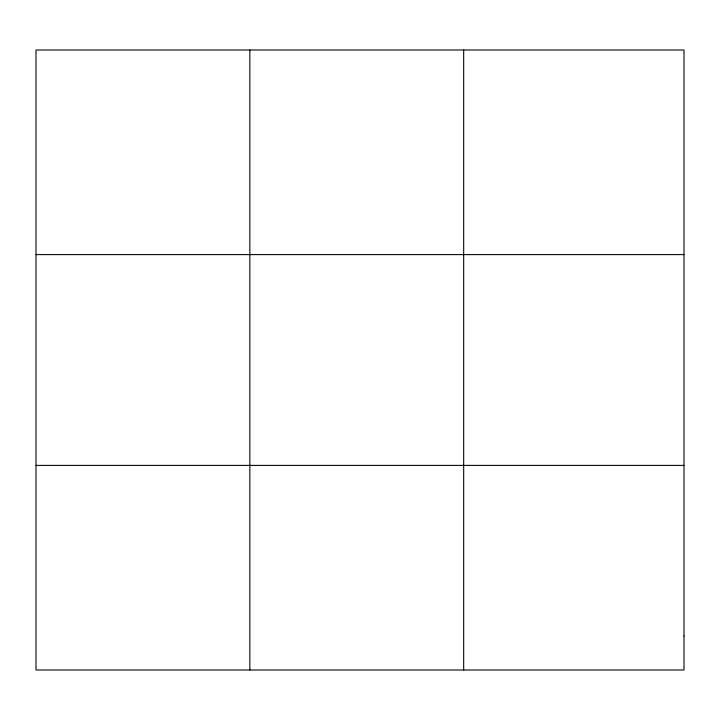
<?xml version="1.0" encoding="UTF-8"?>
<svg xmlns="http://www.w3.org/2000/svg" width="720" height="720" viewBox="0 0 720 720"><rect width="100%" height="100%" fill="white"/><g stroke="black" fill="none" stroke-linecap="round" stroke-linejoin="round"><path stroke-width="1.08" d="M249.84 49.995L249.84 670.005M463.68 49.995L463.68 670.005M36 254.601L684 254.601M36 465.399L684 465.399M684 635.904L684 670.005L36 670.005L36 49.995L684 49.995L684 635.904"/></g></svg>
